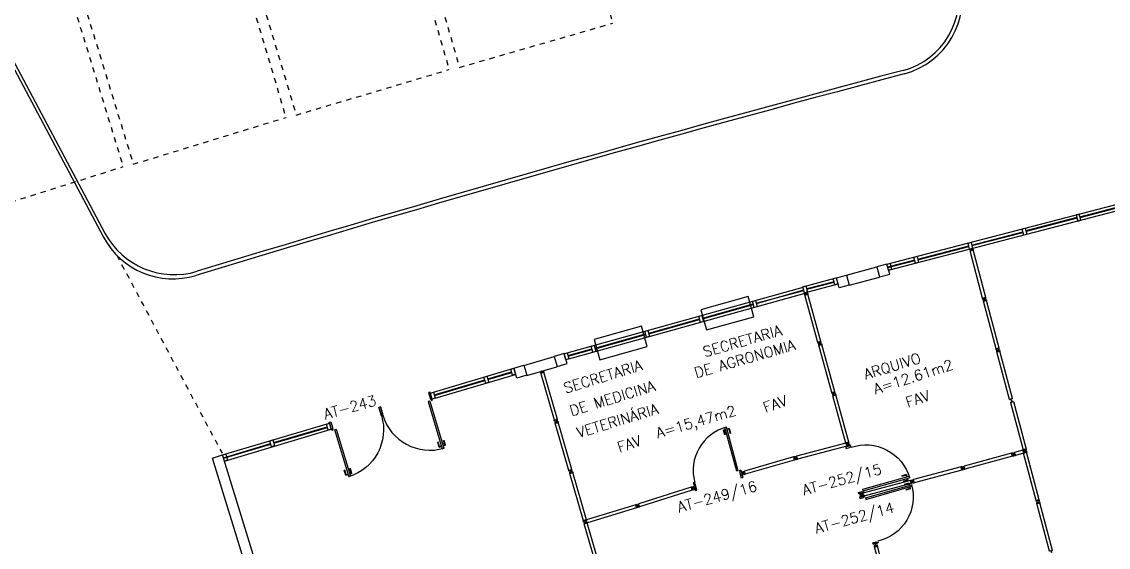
# Model space of a CAD drawing. Extents: x -165 to 137, y 302 to 416.
# Drawn here: x -127.13 to -106.38, y 334.86 to 344.9 of the extents above; entities that cross this region are included whole.
import ezdxf
from ezdxf.enums import TextEntityAlignment as Align

# ---------------------------------------------------------------- set-up
doc = ezdxf.new("R2010")
doc.units = 0
doc.header["$LTSCALE"] = 0.02
doc.header["$MEASUREMENT"] = 0
doc.linetypes.add('HIDDEN2', pattern=[0.1875, 0.125, -0.0625])
doc.layers.get('0').update_dxf_attribs({"linetype": 'CONTINUOUS'})
for name, color, linetype in [('ALV', 2, 'CONTINUOUS'), ('CENTRO_DE_CUSTO', 1, 'CONTINUOUS'), ('DIV', 2, 'CONTINUOUS'), ('ESQ', 1, 'CONTINUOUS'), ('ESTR', 3, 'CONTINUOUS'), ('PISO', 1, 'CONTINUOUS'), ('PROJ', 1, 'HIDDEN2'), ('TEXTO', 2, 'CONTINUOUS'), ('TEXTO-ENDEREÇO', 2, 'CONTINUOUS'), ('ÁREA', 2, 'CONTINUOUS')]:
    doc.layers.add(name, color=color, linetype=linetype)
doc.styles.add('UNB-100', font='simplex.shx', dxfattribs={"height": 0.2})
doc.styles.add('UNB-100-1', font='simplex.shx', dxfattribs={"height": 0.2})

# ---------------------------------------------------------------- blocks, each defined once
blk = doc.blocks.new('PILINT-TTC')
for points in [[(0.2, -0.009), (0.191, -0.208), (-0.009, -0.2), (0, 0)], [(0.799, -0.034), (0.791, -0.234), (0.991, -0.242), (0.999, -0.043)], [(-0.157, -8.391), (-0.183, -8.99), (-0.383, -8.982), (-0.357, -8.382)], [(0.442, -8.416), (0.417, -9.016), (0.617, -9.024), (0.642, -8.425)]]:
    blk.add_lwpolyline(points, close=True)
blk = doc.blocks.new('PDV1E-TTC')
at = {"layer": 'DIV'}
for p, q in [((-0.94, 0.075), (-0.91, 0.075)), ((-0.94, 0.06), (-0.94, 0.075)), ((-0.94, -0.06), (-0.94, 0.06)), ((-0.91, 0.075), (-0.91, -0.045)), ((0, 0.075), (-0.03, 0.075)), ((-0.03, 0.075), (-0.03, -0.045)), ((0, 0.06), (0, 0.075)), ((0, -0.06), (0, 0.06)), ((0, 0), (0.012, 0)), ((-0.94, -0.075), (-0.94, -0.06)), ((-0.92, -0.075), (-0.94, -0.075)), ((-0.92, -0.045), (-0.92, -0.075)), ((-0.92, -0.045), (-0.91, -0.045)), ((-0.082, -0.075), (-0.082, -0.94)), ((-0.052, -0.075), (-0.082, -0.075)), ((-0.052, -0.075), (-0.052, -0.94)), ((-0.02, -0.045), (-0.03, -0.045)), ((-0.02, -0.045), (-0.02, -0.075)), ((-0.02, -0.075), (0, -0.075)), ((0, -0.075), (0, -0.06)), ((-0.082, -0.94), (-0.052, -0.94))]:
    blk.add_line(p, q, dxfattribs=at)
at = {"layer": 'DIV', "color": 1}
for p, q in [((-0.114, -0.81), (-0.124, -0.81)), ((-0.124, -0.9), (-0.124, -0.81)), ((-0.124, -0.9), (-0.084, -0.9)), ((-0.114, -0.89), (-0.114, -0.81)), ((-0.114, -0.89), (-0.084, -0.89)), ((-0.019, -0.89), (-0.049, -0.89)), ((-0.009, -0.9), (-0.049, -0.9)), ((-0.019, -0.81), (-0.009, -0.81)), ((-0.019, -0.89), (-0.019, -0.81)), ((-0.009, -0.9), (-0.009, -0.81))]:
    blk.add_line(p, q, dxfattribs=at)
blk.add_arc((-0.048, -0.075), 0.865, 180, 270, dxfattribs=at)
blk = doc.blocks.new('DIVMT-TTC')
for p, q in [((-0.03, 0.03), (-0.03, 0.006)), ((-0.008, 0.03), (-0.03, 0.03)), ((-0.0185, 0.006), (-0.03, 0.006)), ((-0.0185, -0.006), (-0.0185, 0.006)), ((-0.008, 0.03), (-0.008, 0.02)), ((-0.008, 0.02), (0.008, 0.02)), ((-0.0051, 0), (0.0051, 0)), ((0.0051, 0), (-0.0051, 0)), ((-0.0051, 0), (0.0051, 0)), ((0, -0.0051), (0, 0.0051)), ((0, 0.0051), (0, -0.0051)), ((0.008, 0.03), (0.008, 0.02)), ((0.008, 0.03), (0.03, 0.03)), ((0.0205, 0.006), (0.03, 0.006)), ((0.0205, -0.006), (0.0205, 0.006)), ((0.0205, 0.006), (0.0205, -0.006)), ((0.0205, 0.006), (0.03, 0.006)), ((0.97, 0.03), (0.03, 0.03)), ((0.03, 0.006), (0.03, 0.03)), ((0.03, -0.03), (0.03, 0.03)), ((0.03, -0.005), (0.03, 0.005)), ((0.97, -0.03), (0.97, 0.03)), ((0.97, 0.03), (0.97, 0.009)), ((0.97, 0.009), (0.97, 0.027)), ((0.9795, 0.006), (0.97, 0.006)), ((0.97, -0.005), (0.97, 0.005)), ((0.9795, 0.006), (0.9795, -0.006)), ((1.0051, 0), (0.9949, 0)), ((1, 0.0051), (1, -0.0051)), ((-0.0185, -0.006), (-0.03, -0.006)), ((-0.03, -0.03), (-0.03, -0.006)), ((-0.008, -0.03), (-0.03, -0.03)), ((-0.008, -0.03), (-0.008, -0.02)), ((-0.008, -0.02), (0.008, -0.02)), ((0.008, -0.03), (0.008, -0.02)), ((0.008, -0.03), (0.03, -0.03)), ((0.0205, -0.006), (0.03, -0.006)), ((0.0205, -0.006), (0.03, -0.006)), ((0.03, -0.006), (0.03, -0.03)), ((0.97, -0.03), (0.03, -0.03)), ((0.9795, -0.006), (0.97, -0.006)), ((0.97, -0.009), (0.97, -0.027))]:
    blk.add_line(p, q)
blk = doc.blocks.new('DIVINI-TTC')
for p, q in [((-0.005, 0), (0.005, 0)), ((0.008, 0.02), (0, 0.02)), ((0, 0.001), (0, 0.02)), ((0, -0.005), (0, 0.005)), ((0, -0.02), (0, 0.001)), ((0.008, 0.03), (0.03, 0.03)), ((0.008, 0.03), (0.008, 0.02)), ((0.02, 0.006), (0.03, 0.006)), ((0.02, 0.006), (0.02, -0.006)), ((0.02, -0.004), (0.02, 0.004)), ((0.023, 0.006), (0.027, 0.006)), ((0.97, 0.03), (0.03, 0.03)), ((0.03, -0.03), (0.03, 0.03)), ((0.03, 0.009), (0.03, 0.027)), ((0.03, -0.005), (0.03, 0.005)), ((0.97, 0.03), (0.97, 0.009)), ((0.97, -0.03), (0.97, 0.03)), ((0.97, 0.009), (0.97, 0.027)), ((0.98, 0.006), (0.97, 0.006)), ((0.97, -0.005), (0.97, 0.005)), ((0.98, 0.006), (0.98, -0.006)), ((0.99, 0), (1.008, 0)), ((0.999, 0.006), (0.999, -0.006)), ((0, -0.02), (0.008, -0.02)), ((0.008, -0.03), (0.008, -0.02)), ((0.008, -0.03), (0.03, -0.03)), ((0.02, -0.006), (0.03, -0.006)), ((0.023, -0.006), (0.027, -0.006)), ((0.03, -0.009), (0.03, -0.027)), ((0.97, -0.03), (0.03, -0.03)), ((0.98, -0.006), (0.97, -0.006)), ((0.97, -0.009), (0.97, -0.027))]:
    blk.add_line(p, q)
blk = doc.blocks.new('PDV2E-TTC')
at = {"layer": 'DIV', "color": 1}
for p, q in [((0.023, 0.925), (0.063, 0.925)), ((0.023, 0.925), (0.023, 0.835)), ((0.033, 0.835), (0.023, 0.835)), ((0.033, 0.915), (0.063, 0.915)), ((0.033, 0.915), (0.033, 0.835)), ((0.138, 0.925), (0.097, 0.925)), ((0.128, 0.915), (0.097, 0.915)), ((0.128, 0.915), (0.128, 0.835)), ((0.128, 0.835), (0.137, 0.835)), ((0.138, 0.925), (0.138, 0.835))]:
    blk.add_line(p, q, dxfattribs=at)
at = {"layer": 'DIV'}
for p, q in [((0.065, 0.05), (0.065, 0.965)), ((0.095, 0.965), (0.065, 0.965)), ((0.095, 0.05), (0.095, 0.965)), ((0.049, 0.05), (0.029, 0.05)), ((0.029, 0.05), (0.029, 0.035)), ((0.029, 0.035), (0.029, -0.035)), ((0.049, 0.02), (0.049, 0.05)), ((0.049, 0.02), (0.059, 0.02)), ((0.059, -0.05), (0.059, 0.02)), ((0.065, 0.05), (0.095, 0.05)), ((0.928, -0.05), (0.928, 0.02)), ((0.938, 0.02), (0.928, 0.02)), ((0.938, 0.05), (0.958, 0.05)), ((0.938, 0.02), (0.938, 0.05)), ((0.958, 0.05), (0.958, 0.035)), ((0.958, 0.035), (0.958, -0.035)), ((0.029, -0.035), (0.029, -0.05)), ((0.029, -0.05), (0.059, -0.05)), ((0.958, -0.05), (0.928, -0.05)), ((0.958, -0.035), (0.958, -0.05))]:
    blk.add_line(p, q, dxfattribs=at)
at = {"layer": 'DIV', "color": 1}
blk.add_arc((0.062, 0.1), 0.865, 356.6786, 90, dxfattribs=at)
blk = doc.blocks.new('PDV2D-TTC')
at = {"layer": 'DIV'}
for p, q in [((0.03, 0.05), (0.06, 0.05)), ((0.03, 0.035), (0.03, 0.05)), ((0.03, -0.035), (0.03, 0.035)), ((0.06, 0.05), (0.06, -0.02)), ((0.941, 0.05), (0.941, -0.02)), ((0.971, 0.05), (0.941, 0.05)), ((0.971, 0.035), (0.971, 0.05)), ((0.971, -0.035), (0.971, 0.035)), ((0.03, -0.05), (0.03, -0.035)), ((0.05, -0.05), (0.03, -0.05)), ((0.05, -0.02), (0.06, -0.02)), ((0.05, -0.02), (0.05, -0.05)), ((0.079, -0.05), (0.109, -0.05)), ((0.079, -0.05), (0.079, -0.965)), ((0.109, -0.05), (0.109, -0.965)), ((0.951, -0.02), (0.941, -0.02)), ((0.951, -0.02), (0.951, -0.05)), ((0.951, -0.05), (0.971, -0.05)), ((0.971, -0.05), (0.971, -0.035)), ((0.109, -0.965), (0.079, -0.965))]:
    blk.add_line(p, q, dxfattribs=at)
at = {"layer": 'DIV', "color": 1}
for p, q in [((0.036, -0.925), (0.036, -0.835)), ((0.046, -0.835), (0.036, -0.835)), ((0.036, -0.925), (0.076, -0.925)), ((0.046, -0.915), (0.046, -0.835)), ((0.046, -0.915), (0.076, -0.915)), ((0.141, -0.915), (0.111, -0.915)), ((0.151, -0.925), (0.111, -0.925)), ((0.141, -0.915), (0.141, -0.835)), ((0.141, -0.835), (0.151, -0.835)), ((0.151, -0.925), (0.151, -0.835))]:
    blk.add_line(p, q, dxfattribs=at)
blk.add_arc((0.076, -0.1), 0.865, 270, 3.3214, dxfattribs=at)
blk = doc.blocks.new('MTT-TTC')
for p, q in [((-0.008, 0.03), (-0.03, 0.03)), ((-0.03, 0.03), (-0.03, 0.006)), ((-0.0185, 0.006), (-0.03, 0.006)), ((-0.0185, -0.006), (-0.0185, 0.006)), ((-0.008, 0.03), (-0.008, 0.02)), ((-0.008, 0.02), (0.008, 0.02)), ((-0.0051, 0), (0.0051, 0)), ((0, -0.0051), (0, 0.0051)), ((0.008, 0.03), (0.03, 0.03)), ((0.008, 0.03), (0.008, 0.02)), ((0.0205, -0.006), (0.0205, 0.006)), ((0.0205, 0.006), (0.03, 0.006)), ((0.03, 0.006), (0.03, 0.03)), ((-0.03, -0.03), (-0.03, -0.006)), ((-0.0185, -0.006), (-0.03, -0.006)), ((-0.008, -0.03), (-0.03, -0.03)), ((-0.008, -0.02), (0.008, -0.02)), ((-0.008, -0.03), (-0.008, -0.02)), ((0.008, -0.03), (0.008, -0.02)), ((0.008, -0.03), (0.03, -0.03)), ((0.0205, -0.006), (0.03, -0.006)), ((0.03, -0.006), (0.03, -0.03))]:
    blk.add_line(p, q)
blk = doc.blocks.new('PDV1D-TTC')
at = {"layer": 'DIV', "color": 2}
for p, q in [((0, 0), (-0.012, 0)), ((0, 0.06), (0, 0.075)), ((0, 0.075), (0.03, 0.075)), ((0, -0.06), (0, 0.06)), ((0.03, 0.075), (0.03, -0.045)), ((0.91, 0.075), (0.91, -0.045)), ((0.94, 0.075), (0.91, 0.075)), ((0.94, 0.06), (0.94, 0.075)), ((0.94, -0.06), (0.94, 0.06)), ((0, -0.075), (0, -0.06)), ((0.02, -0.075), (0, -0.075)), ((0.02, -0.045), (0.03, -0.045)), ((0.02, -0.045), (0.02, -0.075)), ((0.052, -0.075), (0.052, -0.94)), ((0.052, -0.075), (0.082, -0.075)), ((0.082, -0.075), (0.082, -0.94)), ((0.92, -0.045), (0.91, -0.045)), ((0.92, -0.045), (0.92, -0.075)), ((0.92, -0.075), (0.94, -0.075)), ((0.94, -0.075), (0.94, -0.06)), ((0.082, -0.94), (0.052, -0.94))]:
    blk.add_line(p, q, dxfattribs=at)
at = {"layer": 'DIV', "color": 1}
for p, q in [((0.019, -0.81), (0.009, -0.81)), ((0.009, -0.9), (0.009, -0.81)), ((0.019, -0.89), (0.019, -0.81)), ((0.114, -0.81), (0.124, -0.81)), ((0.114, -0.89), (0.114, -0.81)), ((0.124, -0.9), (0.124, -0.81)), ((0.009, -0.9), (0.049, -0.9)), ((0.019, -0.89), (0.049, -0.89)), ((0.114, -0.89), (0.084, -0.89)), ((0.124, -0.9), (0.084, -0.9))]:
    blk.add_line(p, q, dxfattribs=at)
blk.add_arc((0.048, -0.075), 0.865, 270, 0, dxfattribs=at)

msp = doc.modelspace()

# ---------------------------------------------------------------- linework, layer by layer
at = {"layer": 'ALV'}
for p, q in [((-123.481, 336.564), (-123.29, 336.623)), ((-118.145, 319.174), (-123.481, 336.564)), ((-117.954, 319.233), (-123.29, 336.623))]:
    msp.add_line(p, q, dxfattribs=at)
at = {"layer": 'DIV'}
for p, q in [((-113.255, 339.651), (-114.16, 339.397)), ((-113.147, 339.265), (-113.255, 339.651)), ((-114.16, 339.397), (-114.053, 339.012)), ((-114.053, 339.012), (-113.147, 339.265)), ((-115.291, 339.083), (-116.196, 338.83)), ((-115.183, 338.698), (-115.291, 339.083)), ((-116.196, 338.83), (-116.088, 338.444)), ((-116.088, 338.444), (-115.183, 338.698)), ((-111.388, 336.851), (-112.331, 336.599)), ((-111.372, 336.793), (-112.315, 336.541)), ((-112.389, 336.584), (-113.326, 336.313)), ((-112.367, 336.59), (-112.389, 336.584)), ((-112.389, 336.584), (-112.379, 336.549)), ((-112.371, 336.564), (-112.382, 336.561)), ((-112.368, 336.552), (-112.371, 336.564)), ((-112.367, 336.59), (-112.365, 336.58)), ((-112.365, 336.58), (-112.349, 336.584)), ((-112.357, 336.561), (-112.347, 336.564)), ((-112.347, 336.564), (-112.357, 336.561)), ((-112.357, 336.561), (-112.347, 336.564)), ((-112.351, 336.558), (-112.353, 336.568)), ((-112.353, 336.568), (-112.351, 336.558)), ((-112.352, 336.594), (-112.331, 336.599)), ((-112.352, 336.594), (-112.349, 336.584)), ((-112.334, 336.574), (-112.324, 336.576)), ((-112.334, 336.574), (-112.324, 336.576)), ((-112.331, 336.562), (-112.334, 336.574)), ((-112.334, 336.574), (-112.331, 336.562)), ((-112.324, 336.576), (-112.331, 336.599)), ((-112.315, 336.541), (-112.331, 336.599)), ((-112.331, 336.562), (-112.321, 336.565)), ((-112.331, 336.562), (-112.321, 336.565)), ((-112.322, 336.566), (-112.324, 336.575)), ((-112.321, 336.565), (-112.315, 336.541)), ((-108.202, 336.66), (-108.223, 336.654)), ((-108.223, 336.654), (-108.217, 336.631)), ((-108.206, 336.634), (-108.217, 336.631)), ((-108.203, 336.622), (-108.214, 336.619)), ((-108.207, 336.596), (-108.214, 336.619)), ((-108.186, 336.602), (-108.207, 336.596)), ((-108.203, 336.622), (-108.206, 336.634)), ((-108.202, 336.66), (-108.199, 336.65)), ((-108.199, 336.65), (-108.184, 336.654)), ((-108.191, 336.631), (-108.181, 336.634)), ((-108.181, 336.634), (-108.191, 336.631)), ((-108.191, 336.631), (-108.181, 336.634)), ((-108.189, 336.611), (-108.173, 336.616)), ((-108.186, 336.602), (-108.189, 336.611)), ((-108.188, 336.638), (-108.185, 336.628)), ((-108.185, 336.628), (-108.188, 336.638)), ((-108.186, 336.664), (-108.165, 336.67)), ((-108.186, 336.664), (-108.184, 336.654)), ((-108.171, 336.606), (-108.173, 336.616)), ((-108.171, 336.606), (-108.149, 336.612)), ((-108.168, 336.644), (-108.159, 336.646)), ((-108.168, 336.644), (-108.159, 336.646)), ((-108.168, 336.644), (-108.165, 336.632)), ((-108.165, 336.632), (-108.168, 336.644)), ((-108.012, 336.717), (-108.165, 336.67)), ((-108.149, 336.612), (-108.165, 336.67)), ((-108.159, 336.646), (-108.165, 336.67)), ((-108.165, 336.632), (-108.156, 336.635)), ((-108.165, 336.632), (-108.156, 336.635)), ((-108.156, 336.636), (-108.159, 336.646)), ((-108.156, 336.635), (-108.149, 336.612)), ((-107.996, 336.659), (-108.149, 336.612)), ((-112.373, 336.526), (-113.311, 336.255)), ((-112.368, 336.552), (-112.379, 336.549)), ((-112.373, 336.526), (-112.379, 336.549)), ((-112.352, 336.532), (-112.373, 336.526)), ((-112.354, 336.541), (-112.339, 336.545)), ((-112.352, 336.532), (-112.354, 336.541)), ((-112.336, 336.536), (-112.339, 336.545)), ((-112.336, 336.536), (-112.315, 336.541)), ((-113.363, 336.303), (-113.384, 336.297)), ((-113.384, 336.297), (-113.375, 336.262)), ((-113.367, 336.277), (-113.378, 336.274)), ((-113.364, 336.265), (-113.375, 336.262)), ((-113.369, 336.239), (-113.375, 336.262)), ((-113.347, 336.245), (-113.369, 336.239)), ((-113.364, 336.265), (-113.367, 336.277)), ((-113.363, 336.303), (-113.36, 336.293)), ((-113.36, 336.293), (-113.345, 336.297)), ((-113.352, 336.275), (-113.343, 336.277)), ((-113.343, 336.277), (-113.352, 336.275)), ((-113.352, 336.275), (-113.343, 336.277)), ((-113.35, 336.254), (-113.335, 336.259)), ((-113.347, 336.245), (-113.35, 336.254)), ((-113.346, 336.271), (-113.349, 336.281)), ((-113.349, 336.281), (-113.346, 336.271)), ((-113.348, 336.307), (-113.326, 336.313)), ((-113.348, 336.307), (-113.345, 336.297)), ((-113.332, 336.249), (-113.335, 336.259)), ((-113.332, 336.249), (-113.311, 336.255)), ((-113.329, 336.287), (-113.32, 336.289)), ((-113.329, 336.287), (-113.32, 336.289)), ((-113.326, 336.275), (-113.329, 336.287)), ((-113.329, 336.287), (-113.326, 336.275)), ((-113.317, 336.278), (-113.326, 336.313)), ((-113.326, 336.275), (-113.317, 336.278)), ((-113.326, 336.275), (-113.317, 336.278)), ((-113.317, 336.278), (-113.311, 336.255)), ((-114.342, 336.007), (-115.344, 335.688)), ((-114.325, 335.95), (-115.327, 335.63)), ((-114.321, 336.013), (-114.342, 336.007)), ((-114.342, 336.007), (-114.332, 335.972)), ((-114.324, 335.987), (-114.336, 335.984)), ((-114.321, 335.975), (-114.332, 335.972)), ((-114.326, 335.949), (-114.332, 335.972)), ((-114.305, 335.955), (-114.326, 335.949)), ((-114.321, 335.975), (-114.324, 335.987)), ((-114.321, 336.013), (-114.318, 336.003)), ((-114.318, 336.003), (-114.303, 336.007)), ((-114.31, 335.985), (-114.3, 335.987)), ((-114.3, 335.987), (-114.31, 335.985)), ((-114.31, 335.985), (-114.3, 335.987)), ((-114.307, 335.965), (-114.292, 335.969)), ((-114.305, 335.955), (-114.307, 335.965)), ((-114.306, 335.991), (-114.304, 335.981)), ((-114.304, 335.981), (-114.306, 335.991)), ((-114.305, 336.017), (-114.284, 336.023)), ((-114.305, 336.017), (-114.303, 336.007)), ((-114.289, 335.959), (-114.292, 335.969)), ((-114.289, 335.959), (-114.268, 335.965)), ((-114.287, 335.997), (-114.278, 336)), ((-114.287, 335.997), (-114.278, 336)), ((-114.287, 335.997), (-114.284, 335.986)), ((-114.284, 335.986), (-114.287, 335.997)), ((-114.278, 336), (-114.284, 336.023)), ((-114.284, 335.986), (-114.275, 335.988)), ((-114.284, 335.986), (-114.275, 335.988)), ((-114.278, 336), (-114.268, 335.965)), ((-115.401, 335.671), (-116.342, 335.383)), ((-115.384, 335.613), (-116.325, 335.326)), ((-115.38, 335.677), (-115.401, 335.671)), ((-115.401, 335.671), (-115.395, 335.648)), ((-115.401, 335.671), (-115.395, 335.65)), ((-115.384, 335.613), (-115.401, 335.671)), ((-115.395, 335.65), (-115.401, 335.668)), ((-115.384, 335.651), (-115.395, 335.648)), ((-115.385, 335.65), (-115.395, 335.648)), ((-115.391, 335.637), (-115.394, 335.647)), ((-115.38, 335.639), (-115.391, 335.636)), ((-115.382, 335.639), (-115.391, 335.636)), ((-115.384, 335.613), (-115.391, 335.636)), ((-115.39, 335.633), (-115.385, 335.616)), ((-115.385, 335.65), (-115.382, 335.639)), ((-115.38, 335.639), (-115.384, 335.651)), ((-115.363, 335.619), (-115.384, 335.613)), ((-115.38, 335.677), (-115.378, 335.667)), ((-115.378, 335.667), (-115.362, 335.672)), ((-115.369, 335.649), (-115.359, 335.652)), ((-115.359, 335.652), (-115.369, 335.649)), ((-115.369, 335.649), (-115.359, 335.652)), ((-115.359, 335.652), (-115.369, 335.649)), ((-115.366, 335.655), (-115.363, 335.645)), ((-115.363, 335.645), (-115.366, 335.655)), ((-115.366, 335.655), (-115.363, 335.645)), ((-115.366, 335.629), (-115.351, 335.633)), ((-115.363, 335.619), (-115.366, 335.629)), ((-115.365, 335.681), (-115.344, 335.688)), ((-115.365, 335.681), (-115.362, 335.672)), ((-115.348, 335.624), (-115.351, 335.633)), ((-115.348, 335.624), (-115.327, 335.63)), ((-115.346, 335.662), (-115.337, 335.665)), ((-115.346, 335.662), (-115.337, 335.665)), ((-115.346, 335.662), (-115.343, 335.65)), ((-115.343, 335.65), (-115.346, 335.662)), ((-115.327, 335.63), (-115.344, 335.688)), ((-115.337, 335.665), (-115.344, 335.688)), ((-115.343, 335.65), (-115.334, 335.653)), ((-115.343, 335.65), (-115.334, 335.653)), ((-115.334, 335.654), (-115.337, 335.664)), ((-115.334, 335.653), (-115.327, 335.63))]:
    msp.add_line(p, q, dxfattribs=at)
at = {"layer": 'ESQ'}
for p, q in [((-110.605, 340.269), (-105.958, 341.481)), ((-110.575, 340.153), (-105.929, 341.364)), ((-106.919, 341.174), (-105.944, 341.428)), ((-106.917, 341.162), (-105.941, 341.417)), ((-106.978, 341.159), (-107.951, 340.905)), ((-106.974, 341.147), (-107.948, 340.894)), ((-106.933, 341.226), (-106.991, 341.21)), ((-106.991, 341.21), (-106.96, 341.094)), ((-106.902, 341.11), (-106.933, 341.226)), ((-107.993, 340.826), (-108.022, 340.942)), ((-107.964, 340.957), (-107.935, 340.841)), ((-106.96, 341.094), (-106.902, 341.11)), ((-108.983, 340.636), (-108.009, 340.89)), ((-108.98, 340.625), (-108.006, 340.878)), ((-110.016, 340.367), (-109.041, 340.621)), ((-110.013, 340.355), (-109.038, 340.609)), ((-109.054, 340.673), (-108.996, 340.687)), ((-109.025, 340.556), (-109.054, 340.673)), ((-108.967, 340.571), (-109.025, 340.556)), ((-108.996, 340.687), (-108.967, 340.571)), ((-110.592, 340.217), (-110.074, 340.352)), ((-110.589, 340.205), (-110.071, 340.34)), ((-110.088, 340.405), (-110.029, 340.419)), ((-110.058, 340.288), (-110.088, 340.405)), ((-110, 340.303), (-110.058, 340.288)), ((-110.029, 340.419), (-110, 340.303)), ((-110.604, 340.27), (-110.545, 340.284)), ((-110.574, 340.153), (-110.604, 340.27)), ((-110.516, 340.168), (-110.574, 340.153)), ((-110.545, 340.284), (-110.516, 340.168)), ((-112.209, 339.838), (-111.571, 340.008)), ((-112.177, 339.722), (-111.538, 339.892)), ((-112.137, 339.802), (-111.615, 339.939)), ((-112.134, 339.79), (-111.611, 339.928)), ((-111.629, 339.993), (-111.571, 340.008)), ((-111.598, 339.877), (-111.629, 339.993)), ((-111.54, 339.892), (-111.598, 339.877)), ((-111.571, 340.008), (-111.54, 339.892)), ((-116.71, 338.573), (-112.206, 339.829)), ((-116.679, 338.458), (-112.164, 339.716)), ((-113.099, 339.525), (-112.19, 339.766)), ((-113.097, 339.518), (-112.194, 339.778)), ((-112.208, 339.837), (-112.151, 339.853)), ((-112.177, 339.721), (-112.208, 339.837)), ((-112.119, 339.737), (-112.177, 339.721)), ((-112.118, 339.729), (-112.176, 339.713)), ((-112.151, 339.853), (-112.119, 339.737)), ((-114.127, 339.238), (-113.157, 339.509)), ((-114.124, 339.227), (-113.154, 339.497)), ((-113.171, 339.56), (-113.113, 339.576)), ((-113.139, 339.444), (-113.171, 339.56)), ((-113.113, 339.576), (-113.081, 339.46)), ((-114.198, 339.274), (-114.141, 339.289)), ((-114.167, 339.158), (-114.198, 339.274)), ((-114.141, 339.289), (-114.109, 339.173)), ((-115.154, 338.952), (-114.185, 339.222)), ((-115.151, 338.94), (-114.181, 339.211)), ((-114.109, 339.173), (-114.167, 339.158)), ((-116.182, 338.665), (-115.212, 338.936)), ((-116.179, 338.654), (-115.209, 338.924)), ((-115.226, 338.987), (-115.168, 339.003)), ((-115.194, 338.872), (-115.226, 338.987)), ((-115.136, 338.887), (-115.194, 338.872)), ((-115.168, 339.003), (-115.136, 338.887)), ((-116.696, 338.522), (-116.24, 338.649)), ((-116.693, 338.51), (-116.237, 338.637)), ((-116.254, 338.702), (-116.196, 338.717)), ((-116.223, 338.586), (-116.254, 338.702)), ((-116.196, 338.717), (-116.165, 338.601)), ((-116.768, 338.558), (-116.71, 338.573)), ((-116.737, 338.442), (-116.768, 338.558)), ((-116.679, 338.458), (-116.737, 338.442)), ((-116.71, 338.573), (-116.679, 338.458)), ((-116.165, 338.601), (-116.223, 338.586)), ((-119.265, 337.821), (-117.73, 338.279)), ((-117.788, 338.263), (-117.731, 338.28)), ((-117.755, 338.148), (-117.788, 338.263)), ((-117.731, 338.28), (-117.698, 338.165)), ((-119.25, 337.771), (-118.285, 338.058)), ((-119.247, 337.759), (-118.282, 338.046)), ((-119.232, 337.706), (-117.696, 338.164)), ((-118.3, 338.109), (-118.242, 338.126)), ((-118.267, 337.994), (-118.3, 338.109)), ((-118.242, 338.126), (-118.209, 338.011)), ((-118.228, 338.075), (-117.773, 338.21)), ((-118.224, 338.064), (-117.77, 338.199)), ((-117.698, 338.165), (-117.755, 338.148)), ((-119.323, 337.805), (-119.265, 337.821)), ((-119.265, 337.821), (-119.232, 337.706)), ((-118.209, 338.011), (-118.267, 337.994)), ((-119.289, 337.69), (-119.323, 337.805)), ((-119.232, 337.706), (-119.289, 337.69)), ((-123.292, 336.622), (-121.249, 337.231)), ((-121.307, 337.213), (-121.249, 337.23)), ((-121.273, 337.098), (-121.307, 337.213)), ((-121.249, 337.231), (-121.216, 337.116)), ((-123.257, 336.507), (-121.216, 337.116)), ((-122.318, 336.859), (-121.292, 337.162)), ((-122.315, 336.847), (-121.289, 337.15)), ((-121.216, 337.115), (-121.273, 337.098)), ((-123.276, 336.57), (-122.376, 336.841)), ((-123.273, 336.559), (-122.373, 336.83)), ((-122.391, 336.894), (-122.333, 336.911)), ((-122.358, 336.779), (-122.391, 336.894)), ((-122.3, 336.795), (-122.358, 336.779)), ((-122.333, 336.911), (-122.3, 336.795)), ((-123.29, 336.622), (-123.232, 336.639)), ((-123.257, 336.507), (-123.29, 336.622)), ((-123.232, 336.639), (-123.199, 336.524)), ((-123.199, 336.524), (-123.257, 336.507))]:
    msp.add_line(p, q, dxfattribs=at)
at = {"layer": 'ESTR'}
for p, q in [((-111.376, 340.061), (-110.798, 340.217)), ((-111.324, 339.868), (-110.746, 340.024)), ((-117.537, 338.336), (-116.962, 338.502)), ((-117.481, 338.144), (-116.906, 338.31))]:
    msp.add_line(p, q, dxfattribs=at)
at = {"layer": 'PISO'}
for p, q in [((-138.679, 365.45), (-125.563, 340.784)), ((-138.583, 365.397), (-125.538, 340.865))]:
    msp.add_line(p, q, dxfattribs=at)
for centre, radius, start, end in [((-110.661, 345.357), 1.43, 284.8412, 14.6207), ((-110.661, 345.357), 1.5, 284.8412, 14.6207), ((-13.16, -22.598), 379.154, 104.84123, 106.96641), ((-13.16, -22.598), 379.224, 104.84123, 106.95927), ((-124.239, 341.489), 1.5, 208.0016, 286.9664), ((-124.214, 341.569), 1.5, 208.0016, 286.9593)]:
    msp.add_arc(centre, radius, start, end, dxfattribs=at)
at = {"layer": 'PROJ'}
for p, q in [((-116.911, 348.717), (-115.836, 344.864)), ((-120.069, 347.82), (-118.961, 343.977)), ((-119.877, 347.876), (-118.768, 344.032)), ((-123.027, 346.954), (-121.886, 343.12)), ((-123.218, 346.897), (-122.078, 343.063)), ((-126.36, 345.946), (-125.187, 342.122)), ((-126.169, 346.005), (-124.996, 342.181)), ((-118.768, 344.032), (-115.838, 344.877)), ((-121.886, 343.12), (-118.963, 343.99)), ((-124.996, 342.181), (-122.08, 343.076)), ((-128.097, 341.216), (-125.189, 342.135)), ((-125.313, 340.442), (-123.3, 336.655))]:
    msp.add_line(p, q, dxfattribs=at)

# ---------------------------------------------------------------- block references
at = {"rotation": 195.1092679003906}
msp.add_blockref('PDV1D-TTC', (-113.375, 336.262), dxfattribs=at)
at = {"layer": 'DIV'}
for name, p, rotation in [('DIVINI-TTC', (-108.993, 340.563), 284.6763650128706), ('DIVINI-TTC', (-112.151, 339.719), 285.3663650128702), ('DIVMT-TTC', (-108.74, 339.597), 284.8939705511436), ('DIVMT-TTC', (-111.886, 338.756), 285.5839705511438), ('DIVMT-TTC', (-108.485, 338.63), 284.8939705511436), ('DIVINI-TTC', (-117.194, 338.227), 285.9897650128705), ('DIVMT-TTC', (-111.619, 337.793), 285.5839705511438), ('MTT-TTC', (-111.617, 337.793), 285.4080996548249), ('DIVMT-TTC', (-116.919, 337.267), 286.2073705511431), ('MTT-TTC', (-111.351, 336.83), 105.5478389506544), ('DIVMT-TTC', (-109.152, 336.372), 15.19781834464085), ('DIVMT-TTC', (-107.975, 336.696), 284.8939705511436), ('DIVMT-TTC', (-110.118, 336.114), 14.94508015066415), ('DIVMT-TTC', (-116.642, 336.306), 286.2073705511431), ('DIVMT-TTC', (-111.083, 335.854), 15.08776901490245), ('MTT-TTC', (-111.086, 335.864), 105.5478389506544), ('DIVMT-TTC', (-107.72, 335.729), 284.8939705511436), ('DIVMT-TTC', (-116.365, 335.345), 286.2073705511431), ('DIVMT-TTC', (-110.819, 334.901), 284.5839705511431)]:
    msp.add_blockref(name, p, dxfattribs=dict(at, rotation=rotation))
for p, xscale, yscale, zscale, rotation in [((-119.306, 337.747), 1.086738302927017, 1.086738302927017, 1.086738302927017, 16.72647219464266), ((-121.231, 337.169), -1.08673830292702, 1.086738302927003, 1.086738302927003, 16.72647219464313)]:
    msp.add_blockref('PDV1E-TTC', p, dxfattribs=dict(at, xscale=xscale, yscale=yscale, zscale=zscale, rotation=rotation))
at = {"layer": 'DIV', "xscale": -1}
for name, p, rotation in [('DIVMT-TTC', (-107.969, 336.698), 284.8939705511423), ('PDV2E-TTC', (-111.086, 335.864), 285.6535046943483), ('PDV2D-TTC', (-111.086, 335.864), 105.9552898349693)]:
    msp.add_blockref(name, p, dxfattribs=dict(at, rotation=rotation))
at = {"layer": 'ESTR'}
for p, rotation in [((-111.569, 340.009), 17.67582076994561), ((-117.729, 338.281), 18.65143326994554)]:
    msp.add_blockref('PILINT-TTC', p, dxfattribs=dict(at, rotation=rotation))

# ---------------------------------------------------------------- texts
at = {"layer": 'CENTRO_DE_CUSTO', "linetype": 'Continuous', "style": 'UNB-100'}
for p in [(-110.203, 337.526), (-112.926, 337.427), (-115.713, 336.664)]:
    msp.add_text('FAV', height=0.2, rotation=18.9862, dxfattribs=at).set_placement(p)
at = {"layer": 'TEXTO', "style": 'UNB-100'}
for s, rotation, p in [('SECRETARIA', 15.9759, (-114.085, 338.49)), ('DE AGRONOMIA', 15.9759, (-114.248, 338.092)), ('ARQUIVO', 16.9759, (-111.012, 338.061)), ('SECRETARIA', 16.9759, (-116.741, 337.798)), ('DE MEDICINA', 16.9759, (-116.626, 337.364)), ('VETERINÁRIA', 16.9759, (-116.491, 336.947))]:
    msp.add_text(s, height=0.2, rotation=rotation, dxfattribs=at).set_placement(p)
at = {"layer": 'TEXTO-ENDEREÇO', "style": 'UNB-100-1'}
for s, p in [('AT-243', (-121.33, 337.301)), ('AT-252/15', (-112.189, 335.849)), ('AT-249/16', (-114.571, 335.523)), ('AT-252/14', (-111.95, 335.117))]:
    msp.add_text(s, height=0.2, rotation=15.4795, dxfattribs=at).set_placement(p)
at = {"layer": 'ÁREA', "style": 'UNB-100'}
for s, rotation, p in [('A=12.61m2', 17.82, (-110.073, 338.023)), ('A=15,47m2', 16.2834, (-114.223, 337.162))]:
    msp.add_text(s, height=0.2, rotation=rotation, dxfattribs=at).set_placement(p, align=Align.CENTER)

doc.saveas('drawing.dxf')
